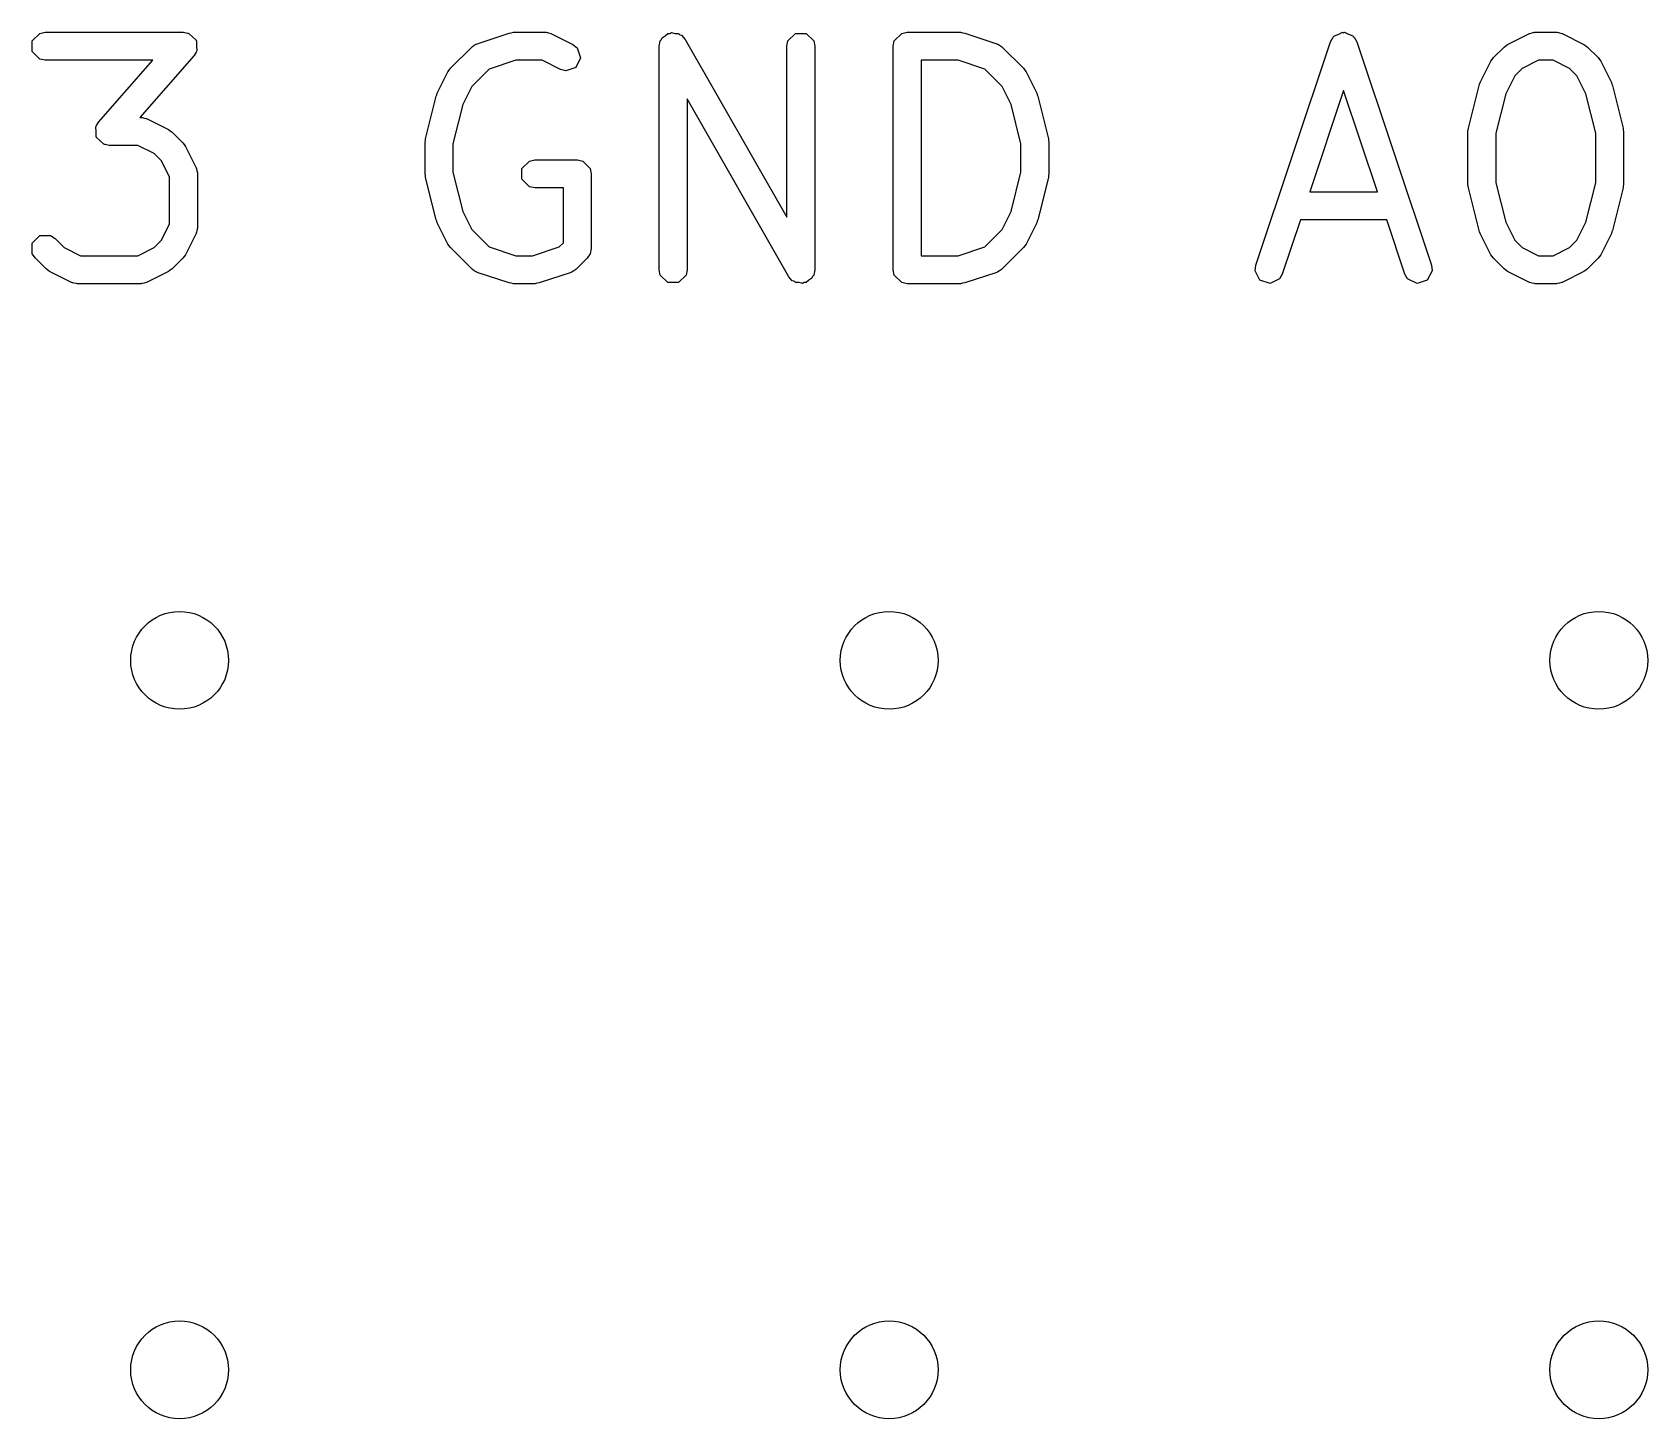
# Model space of a CAD drawing. Header units: inches. Extents: x 0.39 to 2.81, y 0.39 to 2.19.
# Drawn here: x 1.0792 to 1.3069, y 1.9931 to 2.1885 of the extents above; entities that cross this region are included whole.
import ezdxf

# ---------------------------------------------------------------- set-up
doc = ezdxf.new("R2010")
doc.units = ezdxf.units.IN
doc.header["$MEASUREMENT"] = 0
doc.layers.add('BLACK', color=250, linetype='CONTINUOUS')

msp = doc.modelspace()

# ---------------------------------------------------------------- linework, layer by layer
at = {"layer": 'BLACK', "linetype": 'CONTINUOUS'}
for p, q in [((1.07924, 2.18731), (1.0803, 2.18837)), ((1.0803, 2.18837), (1.08106, 2.18852)), ((1.08106, 2.18852), (1.10056, 2.18852)), ((1.10056, 2.18852), (1.1011, 2.18841)), ((1.1011, 2.18841), (1.10119, 2.18842)), ((1.10119, 2.18842), (1.10122, 2.18839)), ((1.10122, 2.18839), (1.10131, 2.18837)), ((1.10131, 2.18837), (1.1018, 2.18788)), ((1.1018, 2.18788), (1.10232, 2.18743)), ((1.14193, 2.18692), (1.14643, 2.18842)), ((1.14643, 2.18842), (1.14674, 2.18846)), ((1.14674, 2.18846), (1.14705, 2.18852)), ((1.14705, 2.18852), (1.15155, 2.18852)), ((1.15155, 2.18852), (1.15165, 2.1885)), ((1.15165, 2.1885), (1.15169, 2.18852)), ((1.15169, 2.18852), (1.15199, 2.18844)), ((1.15199, 2.18844), (1.1523, 2.18837)), ((1.1523, 2.18837), (1.15233, 2.18834)), ((1.15233, 2.18834), (1.15243, 2.18832)), ((1.15243, 2.18832), (1.15543, 2.18682)), ((1.16792, 2.1875), (1.16799, 2.18776)), ((1.16799, 2.18776), (1.16843, 2.18801)), ((1.16843, 2.18801), (1.16879, 2.18837)), ((1.16879, 2.18837), (1.16906, 2.18837)), ((1.16906, 2.18837), (1.1693, 2.18851)), ((1.1693, 2.18851), (1.16979, 2.18837)), ((1.16979, 2.18837), (1.1703, 2.18837)), ((1.1703, 2.18837), (1.17049, 2.18818)), ((1.17049, 2.18818), (1.17075, 2.18811)), ((1.17075, 2.18811), (1.17126, 2.18753)), ((1.18573, 2.18731), (1.18679, 2.18837)), ((1.18679, 2.18837), (1.1883, 2.18837)), ((1.1883, 2.18837), (1.18936, 2.18731)), ((1.20072, 2.18731), (1.20179, 2.18837)), ((1.20179, 2.18837), (1.20254, 2.18852)), ((1.20254, 2.18852), (1.21004, 2.18852)), ((1.21004, 2.18852), (1.21035, 2.18846)), ((1.21035, 2.18846), (1.21066, 2.18842)), ((1.21066, 2.18842), (1.21516, 2.18692)), ((1.26217, 2.18718), (1.26255, 2.18785)), ((1.26255, 2.18785), (1.26268, 2.18791)), ((1.26268, 2.18791), (1.26275, 2.18804)), ((1.26275, 2.18804), (1.26334, 2.18824)), ((1.26334, 2.18824), (1.2639, 2.18852)), ((1.2639, 2.18852), (1.26403, 2.18847)), ((1.26403, 2.18847), (1.26417, 2.18852)), ((1.26417, 2.18852), (1.26473, 2.18824)), ((1.26473, 2.18824), (1.26532, 2.18804)), ((1.26532, 2.18804), (1.26539, 2.18791)), ((1.26539, 2.18791), (1.26552, 2.18785)), ((1.26552, 2.18785), (1.2659, 2.18718)), ((1.28715, 2.18682), (1.29015, 2.18832)), ((1.29015, 2.18832), (1.29025, 2.18834)), ((1.29025, 2.18834), (1.29028, 2.18837)), ((1.29028, 2.18837), (1.29059, 2.18844)), ((1.29059, 2.18844), (1.29089, 2.18852)), ((1.29089, 2.18852), (1.29093, 2.1885)), ((1.29093, 2.1885), (1.29103, 2.18852)), ((1.29103, 2.18852), (1.29403, 2.18852)), ((1.29403, 2.18852), (1.29413, 2.1885)), ((1.29413, 2.1885), (1.29417, 2.18852)), ((1.29417, 2.18852), (1.29447, 2.18844)), ((1.29447, 2.18844), (1.29478, 2.18837)), ((1.29478, 2.18837), (1.29482, 2.18834)), ((1.29482, 2.18834), (1.29491, 2.18832)), ((1.29491, 2.18832), (1.29791, 2.18682)), ((1.07924, 2.1858), (1.07924, 2.18731)), ((1.0803, 2.18474), (1.07924, 2.1858)), ((1.10232, 2.18574), (1.10204, 2.18526)), ((1.10232, 2.18743), (1.10232, 2.18736)), ((1.10232, 2.18736), (1.10237, 2.18731)), ((1.10237, 2.1858), (1.10232, 2.18574)), ((1.10237, 2.18731), (1.10237, 2.18662)), ((1.10237, 2.18662), (1.10242, 2.18592)), ((1.10242, 2.18592), (1.10237, 2.18584)), ((1.10237, 2.18584), (1.10237, 2.1858)), ((1.13816, 2.18345), (1.14116, 2.18645)), ((1.14116, 2.18645), (1.14124, 2.1865)), ((1.14124, 2.1865), (1.14126, 2.18654)), ((1.14126, 2.18654), (1.14153, 2.1867)), ((1.14153, 2.1867), (1.1418, 2.18687)), ((1.1418, 2.18687), (1.14184, 2.18687)), ((1.14184, 2.18687), (1.14193, 2.18692)), ((1.15543, 2.18682), (1.15604, 2.18635)), ((1.15604, 2.18635), (1.15651, 2.18492)), ((1.16758, 2.18656), (1.16773, 2.18731)), ((1.16758, 2.15506), (1.16758, 2.18656)), ((1.16773, 2.18731), (1.16792, 2.1875)), ((1.17126, 2.18753), (1.18558, 2.16247)), ((1.18558, 2.18656), (1.18573, 2.18731)), ((1.18558, 2.16247), (1.18558, 2.18656)), ((1.18936, 2.18731), (1.18951, 2.18656)), ((1.18951, 2.18656), (1.18951, 2.15506)), ((1.20057, 2.18656), (1.20072, 2.18731)), ((1.20057, 2.15506), (1.20057, 2.18656)), ((1.21516, 2.18692), (1.21525, 2.18687)), ((1.21525, 2.18687), (1.21529, 2.18687)), ((1.21529, 2.18687), (1.21556, 2.1867)), ((1.21556, 2.1867), (1.21583, 2.18654)), ((1.21583, 2.18654), (1.21585, 2.1865)), ((1.21585, 2.1865), (1.21593, 2.18645)), ((1.21593, 2.18645), (1.21893, 2.18345)), ((1.25167, 2.15568), (1.26217, 2.18718)), ((1.2659, 2.18718), (1.2764, 2.15568)), ((1.28514, 2.18495), (1.28664, 2.18645)), ((1.28664, 2.18645), (1.2869, 2.18662)), ((1.2869, 2.18662), (1.28715, 2.18682)), ((1.29791, 2.18682), (1.29816, 2.18662)), ((1.29816, 2.18662), (1.29842, 2.18645)), ((1.29842, 2.18645), (1.29992, 2.18495)), ((1.08106, 2.18459), (1.0803, 2.18474)), ((1.09622, 2.18459), (1.08106, 2.18459)), ((1.08858, 2.17585), (1.09622, 2.18459)), ((1.10204, 2.18526), (1.09439, 2.17653)), ((1.13779, 2.18294), (1.13798, 2.18319)), ((1.13798, 2.18319), (1.13816, 2.18345)), ((1.14361, 2.18334), (1.14117, 2.18089)), ((1.14737, 2.18459), (1.14361, 2.18334)), ((1.15108, 2.18459), (1.14737, 2.18459)), ((1.15367, 2.18329), (1.15108, 2.18459)), ((1.15441, 2.18309), (1.15367, 2.18329)), ((1.15584, 2.18357), (1.15441, 2.18309)), ((1.15651, 2.18492), (1.15584, 2.18357)), ((1.20972, 2.18459), (1.20451, 2.18459)), ((1.20451, 2.18459), (1.20451, 2.15703)), ((1.21348, 2.18334), (1.20972, 2.18459)), ((1.21592, 2.18089), (1.21348, 2.18334)), ((1.21893, 2.18345), (1.21911, 2.18319)), ((1.21911, 2.18319), (1.2193, 2.18294)), ((1.28327, 2.18144), (1.28477, 2.18444)), ((1.28477, 2.18444), (1.28496, 2.18469)), ((1.28496, 2.18469), (1.28514, 2.18495)), ((1.2892, 2.18344), (1.28815, 2.18239)), ((1.2915, 2.18459), (1.2892, 2.18344)), ((1.29357, 2.18459), (1.2915, 2.18459)), ((1.29586, 2.18344), (1.29357, 2.18459)), ((1.29691, 2.18239), (1.29586, 2.18344)), ((1.29992, 2.18495), (1.3001, 2.18468)), ((1.3001, 2.18468), (1.30029, 2.18444)), ((1.30029, 2.18444), (1.30179, 2.18144)), ((1.13629, 2.17994), (1.13779, 2.18294)), ((1.2193, 2.18294), (1.2208, 2.17994)), ((1.28162, 2.17503), (1.28312, 2.18103)), ((1.28312, 2.18103), (1.28321, 2.18123)), ((1.28321, 2.18123), (1.28327, 2.18144)), ((1.28815, 2.18239), (1.28689, 2.17987)), ((1.29817, 2.17987), (1.29691, 2.18239)), ((1.30179, 2.18144), (1.30185, 2.18123)), ((1.30185, 2.18123), (1.30194, 2.18103)), ((1.30194, 2.18103), (1.30344, 2.17503)), ((1.13464, 2.17353), (1.13614, 2.17953)), ((1.13614, 2.17953), (1.13623, 2.17973)), ((1.13623, 2.17973), (1.13629, 2.17994)), ((1.14117, 2.18089), (1.13991, 2.17837)), ((1.18584, 2.15408), (1.17152, 2.17914)), ((1.17152, 2.17914), (1.17152, 2.15506)), ((1.21718, 2.17837), (1.21592, 2.18089)), ((1.2208, 2.17994), (1.22086, 2.17973)), ((1.22086, 2.17973), (1.22095, 2.17953)), ((1.22095, 2.17953), (1.22245, 2.17353)), ((1.26403, 2.18033), (1.25927, 2.16603)), ((1.2688, 2.16603), (1.26403, 2.18033)), ((1.28689, 2.17987), (1.2855, 2.17431)), ((1.29956, 2.17431), (1.29817, 2.17987)), ((1.09439, 2.17653), (1.09456, 2.17653)), ((1.09456, 2.17653), (1.09465, 2.17651)), ((1.09465, 2.17651), (1.0947, 2.17652)), ((1.0947, 2.17652), (1.095, 2.17644)), ((1.095, 2.17644), (1.09531, 2.17638)), ((1.09531, 2.17638), (1.09534, 2.17634)), ((1.09534, 2.17634), (1.09544, 2.17632)), ((1.13991, 2.17837), (1.13852, 2.17281)), ((1.21857, 2.17281), (1.21718, 2.17837)), ((1.08819, 2.17519), (1.08824, 2.17527)), ((1.08824, 2.1745), (1.08819, 2.17519)), ((1.08824, 2.17531), (1.0883, 2.17537)), ((1.08824, 2.17527), (1.08824, 2.17531)), ((1.08824, 2.1738), (1.08824, 2.1745)), ((1.0883, 2.17537), (1.08858, 2.17585)), ((1.09544, 2.17632), (1.09844, 2.17482)), ((1.09844, 2.17482), (1.09869, 2.17462)), ((1.09869, 2.17462), (1.09895, 2.17445)), ((1.09895, 2.17445), (1.10045, 2.17295)), ((1.28156, 2.17456), (1.28161, 2.17479)), ((1.28156, 2.16706), (1.28156, 2.17456)), ((1.28161, 2.17479), (1.28162, 2.17503)), ((1.2855, 2.17431), (1.2855, 2.1673)), ((1.29956, 2.1673), (1.29956, 2.17431)), ((1.30344, 2.17503), (1.30345, 2.17479)), ((1.30345, 2.17479), (1.3035, 2.17456)), ((1.3035, 2.17456), (1.3035, 2.16706)), ((1.08829, 2.17375), (1.08824, 2.1738)), ((1.08829, 2.17368), (1.08829, 2.17375)), ((1.08881, 2.17323), (1.08829, 2.17368)), ((1.0893, 2.17274), (1.08881, 2.17323)), ((1.08939, 2.17272), (1.0893, 2.17274)), ((1.08943, 2.17269), (1.08939, 2.17272)), ((1.08951, 2.1727), (1.08943, 2.17269)), ((1.09006, 2.17259), (1.08951, 2.1727)), ((1.09409, 2.17259), (1.09006, 2.17259)), ((1.09639, 2.17144), (1.09409, 2.17259)), ((1.10045, 2.17295), (1.10062, 2.17269)), ((1.10062, 2.17269), (1.10082, 2.17244)), ((1.10082, 2.17244), (1.10232, 2.16944)), ((1.13458, 2.17306), (1.13463, 2.17329)), ((1.13458, 2.16856), (1.13458, 2.17306)), ((1.13463, 2.17329), (1.13464, 2.17353)), ((1.13852, 2.17281), (1.13852, 2.1688)), ((1.21857, 2.1688), (1.21857, 2.17281)), ((1.22245, 2.17353), (1.22246, 2.17329)), ((1.22246, 2.17329), (1.22251, 2.17306)), ((1.22251, 2.17306), (1.22251, 2.16856)), ((1.09744, 2.17039), (1.09639, 2.17144)), ((1.09859, 2.16809), (1.09744, 2.17039)), ((1.14823, 2.16931), (1.1493, 2.17038)), ((1.1493, 2.17038), (1.15005, 2.17053)), ((1.15005, 2.17053), (1.15605, 2.17053)), ((1.15605, 2.17053), (1.1568, 2.17038)), ((1.1568, 2.17038), (1.15787, 2.16931)), ((1.09859, 2.16152), (1.09859, 2.16809)), ((1.10232, 2.16944), (1.10234, 2.16934)), ((1.10234, 2.16934), (1.10237, 2.16931)), ((1.10237, 2.16931), (1.10244, 2.169)), ((1.10244, 2.169), (1.10252, 2.1687)), ((1.10252, 2.1687), (1.1025, 2.16865)), ((1.1025, 2.16865), (1.10252, 2.16856)), ((1.10252, 2.16856), (1.10252, 2.16106)), ((1.13463, 2.16832), (1.13458, 2.16856)), ((1.13464, 2.16808), (1.13463, 2.16832)), ((1.13614, 2.16208), (1.13464, 2.16808)), ((1.13852, 2.1688), (1.13991, 2.16325)), ((1.14823, 2.1678), (1.14823, 2.16931)), ((1.1493, 2.16674), (1.14823, 2.1678)), ((1.15787, 2.16931), (1.15802, 2.16856)), ((1.15802, 2.16856), (1.15802, 2.15806)), ((1.21718, 2.16325), (1.21857, 2.1688)), ((1.22245, 2.16808), (1.22095, 2.16208)), ((1.22246, 2.16832), (1.22245, 2.16808)), ((1.22251, 2.16856), (1.22246, 2.16832)), ((1.2855, 2.1673), (1.28689, 2.16175)), ((1.29817, 2.16175), (1.29956, 2.1673)), ((1.15005, 2.16659), (1.1493, 2.16674)), ((1.15408, 2.16659), (1.15005, 2.16659)), ((1.15408, 2.15887), (1.15408, 2.16659)), ((1.25927, 2.16603), (1.2688, 2.16603)), ((1.28161, 2.16682), (1.28156, 2.16706)), ((1.28162, 2.16658), (1.28161, 2.16682)), ((1.28312, 2.16058), (1.28162, 2.16658)), ((1.30344, 2.16658), (1.30194, 2.16058)), ((1.30345, 2.16682), (1.30344, 2.16658)), ((1.3035, 2.16706), (1.30345, 2.16682)), ((1.13991, 2.16325), (1.14117, 2.16072)), ((1.21592, 2.16072), (1.21718, 2.16325)), ((1.09744, 2.15923), (1.09859, 2.16152)), ((1.10244, 2.16061), (1.10237, 2.16031)), ((1.10252, 2.16092), (1.10244, 2.16061)), ((1.10252, 2.16106), (1.1025, 2.16096)), ((1.1025, 2.16096), (1.10252, 2.16092)), ((1.13623, 2.16189), (1.13614, 2.16208)), ((1.13629, 2.16168), (1.13623, 2.16189)), ((1.13779, 2.15868), (1.13629, 2.16168)), ((1.14117, 2.16072), (1.14361, 2.15828)), ((1.21348, 2.15828), (1.21592, 2.16072)), ((1.2208, 2.16168), (1.2193, 2.15868)), ((1.22086, 2.16189), (1.2208, 2.16168)), ((1.22095, 2.16208), (1.22086, 2.16189)), ((1.25795, 2.16209), (1.2554, 2.15444)), ((1.27012, 2.16209), (1.25795, 2.16209)), ((1.27267, 2.15444), (1.27012, 2.16209)), ((1.28321, 2.16039), (1.28312, 2.16058)), ((1.28689, 2.16175), (1.28815, 2.15923)), ((1.29691, 2.15923), (1.29817, 2.16175)), ((1.30194, 2.16058), (1.30185, 2.16039)), ((1.07924, 2.15881), (1.0803, 2.15988)), ((1.07924, 2.15731), (1.07924, 2.15881)), ((1.0803, 2.15988), (1.08181, 2.15988)), ((1.08181, 2.15988), (1.08245, 2.15945)), ((1.08245, 2.15945), (1.08372, 2.15818)), ((1.08372, 2.15818), (1.08602, 2.15703)), ((1.09409, 2.15703), (1.09639, 2.15818)), ((1.09639, 2.15818), (1.09744, 2.15923)), ((1.10232, 2.16018), (1.10082, 2.15718)), ((1.10234, 2.16027), (1.10232, 2.16018)), ((1.10237, 2.16031), (1.10234, 2.16027)), ((1.13798, 2.15843), (1.13779, 2.15868)), ((1.13816, 2.15817), (1.13798, 2.15843)), ((1.14116, 2.15517), (1.13816, 2.15817)), ((1.14361, 2.15828), (1.14737, 2.15703)), ((1.14973, 2.15703), (1.15349, 2.15828)), ((1.15349, 2.15828), (1.15408, 2.15887)), ((1.20972, 2.15703), (1.21348, 2.15828)), ((1.21893, 2.15817), (1.21593, 2.15517)), ((1.21911, 2.15843), (1.21893, 2.15817)), ((1.2193, 2.15868), (1.21911, 2.15843)), ((1.28327, 2.16018), (1.28321, 2.16039)), ((1.28477, 2.15718), (1.28327, 2.16018)), ((1.28815, 2.15923), (1.2892, 2.15818)), ((1.2892, 2.15818), (1.2915, 2.15703)), ((1.29357, 2.15703), (1.29586, 2.15818)), ((1.29586, 2.15818), (1.29691, 2.15923)), ((1.30179, 2.16018), (1.30029, 2.15718)), ((1.30185, 2.16039), (1.30179, 2.16018)), ((1.07967, 2.15667), (1.07924, 2.15731)), ((1.08117, 2.15517), (1.07967, 2.15667)), ((1.08602, 2.15703), (1.09409, 2.15703)), ((1.10045, 2.15667), (1.09895, 2.15517)), ((1.10062, 2.15693), (1.10045, 2.15667)), ((1.10082, 2.15718), (1.10062, 2.15693)), ((1.14737, 2.15703), (1.14973, 2.15703)), ((1.15744, 2.15667), (1.15594, 2.15517)), ((1.15787, 2.15731), (1.15744, 2.15667)), ((1.15802, 2.15806), (1.15787, 2.15731)), ((1.20451, 2.15703), (1.20972, 2.15703)), ((1.28496, 2.15693), (1.28477, 2.15718)), ((1.28514, 2.15667), (1.28496, 2.15693)), ((1.28664, 2.15517), (1.28514, 2.15667)), ((1.2915, 2.15703), (1.29357, 2.15703)), ((1.29992, 2.15667), (1.29842, 2.15517)), ((1.3001, 2.15693), (1.29992, 2.15667)), ((1.30029, 2.15718), (1.3001, 2.15693)), ((1.08143, 2.15499), (1.08117, 2.15517)), ((1.08168, 2.1548), (1.08143, 2.15499)), ((1.08468, 2.1533), (1.08168, 2.1548)), ((1.09844, 2.1548), (1.09544, 2.1533)), ((1.09868, 2.15499), (1.09844, 2.1548)), ((1.09895, 2.15517), (1.09868, 2.15499)), ((1.14124, 2.15511), (1.14116, 2.15517)), ((1.14126, 2.15507), (1.14124, 2.15511)), ((1.14153, 2.15492), (1.14126, 2.15507)), ((1.1418, 2.15474), (1.14153, 2.15492)), ((1.14184, 2.15474), (1.1418, 2.15474)), ((1.14193, 2.15469), (1.14184, 2.15474)), ((1.14643, 2.15319), (1.14193, 2.15469)), ((1.15517, 2.15469), (1.15067, 2.15319)), ((1.15526, 2.15474), (1.15517, 2.15469)), ((1.1553, 2.15474), (1.15526, 2.15474)), ((1.15556, 2.15492), (1.1553, 2.15474)), ((1.15584, 2.15507), (1.15556, 2.15492)), ((1.15586, 2.15511), (1.15584, 2.15507)), ((1.15594, 2.15517), (1.15586, 2.15511)), ((1.16773, 2.15431), (1.16758, 2.15506)), ((1.16879, 2.15324), (1.16773, 2.15431)), ((1.17137, 2.15431), (1.1703, 2.15324)), ((1.17152, 2.15506), (1.17137, 2.15431)), ((1.18634, 2.1535), (1.18584, 2.15408)), ((1.18866, 2.1536), (1.1883, 2.15324)), ((1.1891, 2.15385), (1.18866, 2.1536)), ((1.18917, 2.15411), (1.1891, 2.15385)), ((1.18936, 2.15431), (1.18917, 2.15411)), ((1.18951, 2.15506), (1.18936, 2.15431)), ((1.20072, 2.15431), (1.20057, 2.15506)), ((1.20179, 2.15324), (1.20072, 2.15431)), ((1.21516, 2.15469), (1.21066, 2.15319)), ((1.21525, 2.15474), (1.21516, 2.15469)), ((1.21529, 2.15474), (1.21525, 2.15474)), ((1.21556, 2.15492), (1.21529, 2.15474)), ((1.21583, 2.15507), (1.21556, 2.15492)), ((1.21585, 2.15511), (1.21583, 2.15507)), ((1.21593, 2.15517), (1.21585, 2.15511)), ((1.25157, 2.15492), (1.25167, 2.15568)), ((1.25225, 2.15357), (1.25157, 2.15492)), ((1.25502, 2.15377), (1.25368, 2.1531)), ((1.2554, 2.15444), (1.25502, 2.15377)), ((1.27305, 2.15377), (1.27267, 2.15444)), ((1.27439, 2.1531), (1.27305, 2.15377)), ((1.2765, 2.15492), (1.27582, 2.15357)), ((1.2764, 2.15568), (1.2765, 2.15492)), ((1.2869, 2.15499), (1.28664, 2.15517)), ((1.28715, 2.1548), (1.2869, 2.15499)), ((1.29015, 2.1533), (1.28715, 2.1548)), ((1.29791, 2.1548), (1.29491, 2.1533)), ((1.29816, 2.15499), (1.29791, 2.1548)), ((1.29842, 2.15517), (1.29816, 2.15499)), ((1.08477, 2.15327), (1.08468, 2.1533)), ((1.0848, 2.15324), (1.08477, 2.15327)), ((1.08511, 2.15318), (1.0848, 2.15324)), ((1.08542, 2.1531), (1.08511, 2.15318)), ((1.08546, 2.15311), (1.08542, 2.1531)), ((1.08556, 2.15309), (1.08546, 2.15311)), ((1.09456, 2.15309), (1.08556, 2.15309)), ((1.09465, 2.15311), (1.09456, 2.15309)), ((1.0947, 2.1531), (1.09465, 2.15311)), ((1.095, 2.15318), (1.0947, 2.1531)), ((1.09531, 2.15324), (1.095, 2.15318)), ((1.09534, 2.15327), (1.09531, 2.15324)), ((1.09544, 2.1533), (1.09534, 2.15327)), ((1.14674, 2.15315), (1.14643, 2.15319)), ((1.14705, 2.15309), (1.14674, 2.15315)), ((1.15005, 2.15309), (1.14705, 2.15309)), ((1.15036, 2.15315), (1.15005, 2.15309)), ((1.15067, 2.15319), (1.15036, 2.15315)), ((1.1703, 2.15324), (1.16879, 2.15324)), ((1.1866, 2.15343), (1.18634, 2.1535)), ((1.18679, 2.15324), (1.1866, 2.15343)), ((1.1873, 2.15324), (1.18679, 2.15324)), ((1.18779, 2.15311), (1.1873, 2.15324)), ((1.18803, 2.15324), (1.18779, 2.15311)), ((1.1883, 2.15324), (1.18803, 2.15324)), ((1.20254, 2.15309), (1.20179, 2.15324)), ((1.21004, 2.15309), (1.20254, 2.15309)), ((1.21035, 2.15315), (1.21004, 2.15309)), ((1.21066, 2.15319), (1.21035, 2.15315)), ((1.25368, 2.1531), (1.25225, 2.15357)), ((1.27582, 2.15357), (1.27439, 2.1531)), ((1.29025, 2.15327), (1.29015, 2.1533)), ((1.29028, 2.15324), (1.29025, 2.15327)), ((1.29059, 2.15318), (1.29028, 2.15324)), ((1.29089, 2.1531), (1.29059, 2.15318)), ((1.29093, 2.15311), (1.29089, 2.1531)), ((1.29103, 2.15309), (1.29093, 2.15311)), ((1.29403, 2.15309), (1.29103, 2.15309)), ((1.29413, 2.15311), (1.29403, 2.15309)), ((1.29417, 2.1531), (1.29413, 2.15311)), ((1.29447, 2.15318), (1.29417, 2.1531)), ((1.29478, 2.15324), (1.29447, 2.15318)), ((1.29482, 2.15327), (1.29478, 2.15324)), ((1.29491, 2.1533), (1.29482, 2.15327))]:
    msp.add_line(p, q, dxfattribs=at)
at = {"layer": 'BLACK'}
for centre in [(1.1, 2.1), (1.1, 2.1), (1.2, 2.1), (1.2, 2.1), (1.3, 2.1), (1.3, 2.1), (1.1, 2), (1.1, 2), (1.2, 2), (1.2, 2), (1.3, 2), (1.3, 2)]:
    msp.add_circle(centre, 0.00689, dxfattribs=at)

doc.saveas('drawing.dxf')
